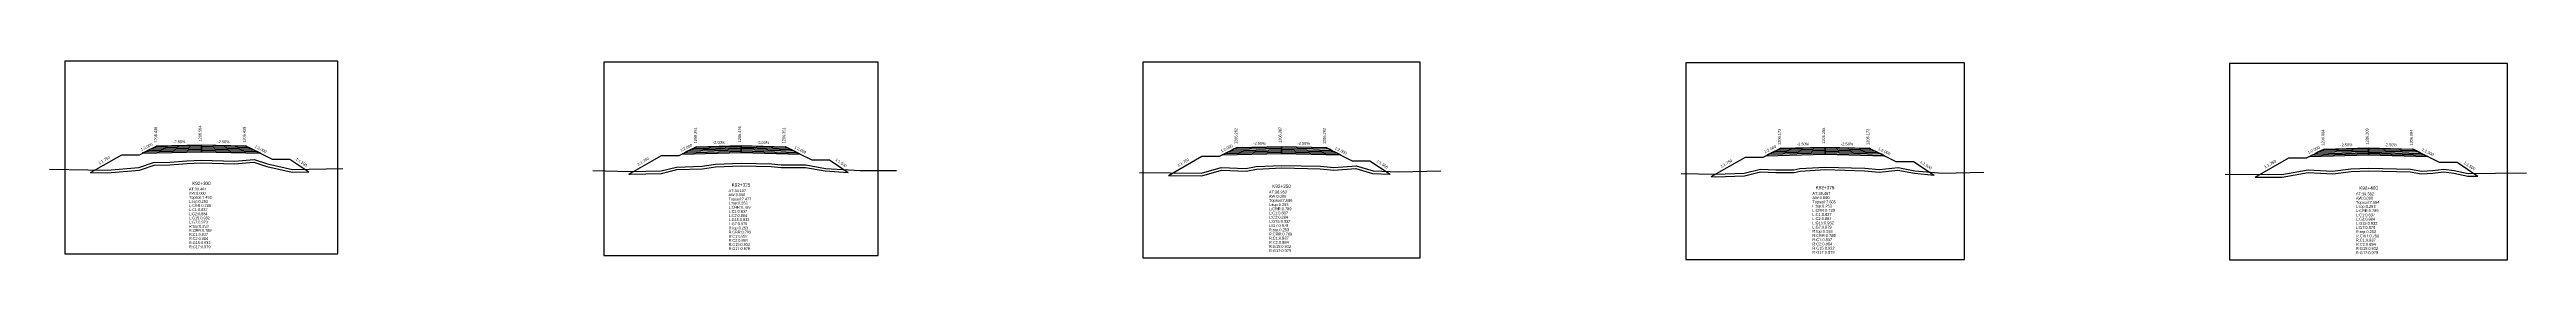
# Model space of a CAD drawing. Extents: x -7 to 78429, y 1189 to 1262.
# Drawn here: x 16239.6 to 16519.6, y 1193.5 to 1216 of the extents above; entities that cross this region are included whole.
import ezdxf
from ezdxf.enums import TextEntityAlignment as Align

# ---------------------------------------------------------------- set-up
doc = ezdxf.new("R2010")
doc.units = 0

msp = doc.modelspace()

# ---------------------------------------------------------------- linework, layer by layer
at = {"layer": 'A4_BORDER', "color": 7}
for points in [[(16241.292, 1194.214), (16272.159, 1194.214), (16272.159, 1216.039), (16241.292, 1216.039), (16241.292, 1194.214)], [(16302.227, 1194.007), (16333.232, 1194.007), (16333.232, 1215.929), (16302.227, 1215.929), (16302.227, 1194.007)], [(16363.16, 1193.76), (16394.504, 1193.76), (16394.504, 1215.923), (16363.16, 1215.923), (16363.16, 1193.76)], [(16424.519, 1193.568), (16456.024, 1193.568), (16456.024, 1215.845), (16424.519, 1215.845), (16424.519, 1193.568)], [(16485.993, 1193.529), (16517.444, 1193.529), (16517.444, 1215.767), (16485.993, 1215.767), (16485.993, 1193.529)]]:
    msp.add_lwpolyline(points, dxfattribs=at)
at = {"layer": 'CLEAR_GROUND', "color": 8}
for points in [[(16244.177, 1203.412), (16246.069, 1203.381), (16249.712, 1203.683), (16251.373, 1204.249), (16253.162, 1204.301), (16255.104, 1204.444), (16256.714, 1204.521), (16260.464, 1204.393), (16262.64, 1204.611), (16264.128, 1204.118), (16266.977, 1203.475), (16268.871, 1203.509)], [(16305.044, 1203.245), (16305.195, 1203.242), (16308.723, 1203.317), (16310.484, 1203.745), (16313.357, 1203.848), (16314.853, 1204.067), (16317.737, 1204.175), (16321.142, 1204.092), (16322.263, 1203.981), (16325.032, 1204.006), (16327.256, 1203.594), (16329.848, 1203.439)], [(16366.049, 1203.1), (16369.829, 1203.057), (16372.031, 1203.686), (16374.828, 1203.579), (16375.997, 1203.793), (16378.865, 1203.934), (16383.2, 1203.838), (16384.739, 1203.679), (16387.246, 1203.878), (16389.131, 1203.323), (16391.124, 1203.234)], [(16427.393, 1202.956), (16427.948, 1202.947), (16431.17, 1203.056), (16432.997, 1203.495), (16434.721, 1203.43), (16436.797, 1203.439), (16437.463, 1203.59), (16440.281, 1203.746), (16444.752, 1203.622), (16446.382, 1203.465), (16448.511, 1203.703), (16450.371, 1203.334), (16452.597, 1203.123)], [(16488.898, 1202.901), (16491.944, 1202.883), (16494.892, 1203.428), (16497.665, 1203.267), (16499.757, 1203.543), (16501.741, 1203.623), (16506.414, 1203.495), (16507.718, 1203.278), (16508.974, 1203.341), (16510.243, 1203.511), (16511.346, 1203.343), (16512.957, 1203.011), (16514.059, 1203.024)]]:
    msp.add_lwpolyline(points, dxfattribs=at)
at = {"layer": 'DESIGN_ROAD_TRIMMED', "color": 1}
for points in [[(16244.177, 1203.412), (16247.725, 1205.439), (16249.725, 1205.439), (16251.725, 1206.439), (16251.725, 1206.439), (16251.62, 1206.386), (16251.62, 1206.386), (16251.304, 1206.228), (16251.304, 1206.228), (16250.988, 1206.071), (16250.988, 1206.071), (16250.673, 1205.913), (16250.673, 1205.913), (16250.357, 1205.755), (16250.357, 1205.755), (16250.041, 1205.597), (16256.725, 1205.764), (16256.725, 1205.914), (16256.725, 1205.914), (16256.725, 1206.064), (16256.725, 1206.064), (16256.725, 1206.214), (16256.725, 1206.214), (16256.725, 1206.364), (16256.725, 1206.364), (16256.725, 1206.514), (16256.725, 1206.514), (16256.725, 1206.564), (16256.725, 1206.564), (16256.725, 1206.564), (16256.725, 1206.564), (16256.725, 1206.564), (16256.725, 1206.514), (16256.725, 1206.514), (16256.725, 1206.364), (16256.725, 1206.364), (16256.725, 1206.214), (16256.725, 1206.214), (16256.725, 1206.064), (16256.725, 1206.064), (16256.725, 1205.914), (16256.725, 1205.914), (16256.725, 1205.764), (16263.409, 1205.597), (16263.094, 1205.755), (16263.094, 1205.755), (16262.778, 1205.913), (16262.778, 1205.913), (16262.462, 1206.071), (16262.462, 1206.071), (16262.146, 1206.228), (16262.146, 1206.228), (16261.831, 1206.386), (16261.831, 1206.386), (16261.725, 1206.439), (16261.725, 1206.439), (16264.725, 1204.939), (16266.725, 1204.939), (16268.871, 1203.509)], [(16305.044, 1203.245), (16308.729, 1205.351), (16310.729, 1205.351), (16312.729, 1206.351), (16312.729, 1206.351), (16312.624, 1206.298), (16312.624, 1206.298), (16312.308, 1206.14), (16312.308, 1206.14), (16311.992, 1205.983), (16311.992, 1205.983), (16311.677, 1205.825), (16311.677, 1205.825), (16311.361, 1205.667), (16311.361, 1205.667), (16311.045, 1205.509), (16317.729, 1205.676), (16317.729, 1205.826), (16317.729, 1205.826), (16317.729, 1205.976), (16317.729, 1205.976), (16317.729, 1206.126), (16317.729, 1206.126), (16317.729, 1206.276), (16317.729, 1206.276), (16317.729, 1206.426), (16317.729, 1206.426), (16317.729, 1206.476), (16317.729, 1206.476), (16317.729, 1206.476), (16317.729, 1206.476), (16317.729, 1206.476), (16317.729, 1206.426), (16317.729, 1206.426), (16317.729, 1206.276), (16317.729, 1206.276), (16317.729, 1206.126), (16317.729, 1206.126), (16317.729, 1205.976), (16317.729, 1205.976), (16317.729, 1205.826), (16317.729, 1205.826), (16317.729, 1205.676), (16324.414, 1205.509), (16324.098, 1205.667), (16324.098, 1205.667), (16323.782, 1205.825), (16323.782, 1205.825), (16323.466, 1205.983), (16323.466, 1205.983), (16323.15, 1206.14), (16323.15, 1206.14), (16322.835, 1206.298), (16322.835, 1206.298), (16322.729, 1206.351), (16322.729, 1206.351), (16325.729, 1204.851), (16327.729, 1204.851), (16329.848, 1203.439)], [(16366.049, 1203.1), (16369.832, 1205.262), (16371.832, 1205.262), (16373.832, 1206.262), (16373.832, 1206.262), (16373.727, 1206.209), (16373.727, 1206.209), (16373.411, 1206.051), (16373.411, 1206.051), (16373.095, 1205.894), (16373.095, 1205.894), (16372.78, 1205.736), (16372.78, 1205.736), (16372.464, 1205.578), (16372.464, 1205.578), (16372.148, 1205.42), (16378.832, 1205.587), (16378.832, 1205.737), (16378.832, 1205.737), (16378.832, 1205.887), (16378.832, 1205.887), (16378.832, 1206.037), (16378.832, 1206.037), (16378.832, 1206.187), (16378.832, 1206.187), (16378.832, 1206.337), (16378.832, 1206.337), (16378.832, 1206.387), (16378.832, 1206.387), (16378.832, 1206.387), (16378.832, 1206.387), (16378.832, 1206.387), (16378.832, 1206.337), (16378.832, 1206.337), (16378.832, 1206.187), (16378.832, 1206.187), (16378.832, 1206.037), (16378.832, 1206.037), (16378.832, 1205.887), (16378.832, 1205.887), (16378.832, 1205.737), (16378.832, 1205.737), (16378.832, 1205.587), (16385.517, 1205.42), (16385.201, 1205.578), (16385.201, 1205.578), (16384.885, 1205.736), (16384.885, 1205.736), (16384.569, 1205.894), (16384.569, 1205.894), (16384.253, 1206.051), (16384.253, 1206.051), (16383.938, 1206.209), (16383.938, 1206.209), (16383.832, 1206.262), (16383.832, 1206.262), (16386.832, 1204.762), (16388.832, 1204.762), (16391.124, 1203.234)], [(16427.393, 1202.956), (16431.272, 1205.173), (16433.272, 1205.173), (16435.272, 1206.173), (16435.272, 1206.173), (16435.166, 1206.12), (16435.166, 1206.12), (16434.851, 1205.962), (16434.851, 1205.962), (16434.535, 1205.805), (16434.535, 1205.805), (16434.219, 1205.647), (16434.219, 1205.647), (16433.903, 1205.489), (16433.903, 1205.489), (16433.587, 1205.331), (16440.272, 1205.498), (16440.272, 1205.648), (16440.272, 1205.648), (16440.272, 1205.798), (16440.272, 1205.798), (16440.272, 1205.948), (16440.272, 1205.948), (16440.272, 1206.098), (16440.272, 1206.098), (16440.272, 1206.248), (16440.272, 1206.248), (16440.272, 1206.298), (16440.272, 1206.298), (16440.272, 1206.298), (16440.272, 1206.298), (16440.272, 1206.298), (16440.272, 1206.248), (16440.272, 1206.248), (16440.272, 1206.098), (16440.272, 1206.098), (16440.272, 1205.948), (16440.272, 1205.948), (16440.272, 1205.798), (16440.272, 1205.798), (16440.272, 1205.648), (16440.272, 1205.648), (16440.272, 1205.498), (16446.956, 1205.331), (16446.64, 1205.489), (16446.64, 1205.489), (16446.324, 1205.647), (16446.324, 1205.647), (16446.008, 1205.805), (16446.008, 1205.805), (16445.693, 1205.962), (16445.693, 1205.962), (16445.377, 1206.12), (16445.377, 1206.12), (16445.272, 1206.173), (16445.272, 1206.173), (16448.272, 1204.673), (16450.272, 1204.673), (16452.597, 1203.123)], [(16488.898, 1202.901), (16492.719, 1205.084), (16494.719, 1205.084), (16496.719, 1206.084), (16496.719, 1206.084), (16496.613, 1206.031), (16496.613, 1206.031), (16496.298, 1205.873), (16496.298, 1205.873), (16495.982, 1205.716), (16495.982, 1205.716), (16495.666, 1205.558), (16495.666, 1205.558), (16495.35, 1205.4), (16495.35, 1205.4), (16495.035, 1205.242), (16501.719, 1205.409), (16501.719, 1205.559), (16501.719, 1205.559), (16501.719, 1205.709), (16501.719, 1205.709), (16501.719, 1205.859), (16501.719, 1205.859), (16501.719, 1206.009), (16501.719, 1206.009), (16501.719, 1206.159), (16501.719, 1206.159), (16501.719, 1206.209), (16501.719, 1206.209), (16501.719, 1206.209), (16501.719, 1206.209), (16501.719, 1206.209), (16501.719, 1206.159), (16501.719, 1206.159), (16501.719, 1206.009), (16501.719, 1206.009), (16501.719, 1205.859), (16501.719, 1205.859), (16501.719, 1205.709), (16501.719, 1205.709), (16501.719, 1205.559), (16501.719, 1205.559), (16501.719, 1205.409), (16508.403, 1205.242), (16508.087, 1205.4), (16508.087, 1205.4), (16507.771, 1205.558), (16507.771, 1205.558), (16507.456, 1205.716), (16507.456, 1205.716), (16507.14, 1205.873), (16507.14, 1205.873), (16506.824, 1206.031), (16506.824, 1206.031), (16506.719, 1206.084), (16506.719, 1206.084), (16509.719, 1204.584), (16511.719, 1204.584), (16514.059, 1203.024)]]:
    msp.add_lwpolyline(points, dxfattribs=at)
at = {"layer": 'FINISHED_ROAD', "color": 2}
for points in [[(16247.725, 1205.439), (16249.725, 1205.439), (16251.725, 1206.439), (16251.725, 1206.439), (16256.725, 1206.564), (16261.725, 1206.439), (16261.725, 1206.439), (16264.725, 1204.939), (16266.725, 1204.939)], [(16308.729, 1205.351), (16310.729, 1205.351), (16312.729, 1206.351), (16312.729, 1206.351), (16317.729, 1206.476), (16322.729, 1206.351), (16322.729, 1206.351), (16325.729, 1204.851), (16327.729, 1204.851)], [(16369.832, 1205.262), (16371.832, 1205.262), (16373.832, 1206.262), (16373.832, 1206.262), (16378.832, 1206.387), (16383.832, 1206.262), (16383.832, 1206.262), (16386.832, 1204.762), (16388.832, 1204.762)], [(16431.272, 1205.173), (16433.272, 1205.173), (16435.272, 1206.173), (16435.272, 1206.173), (16440.272, 1206.298), (16445.272, 1206.173), (16445.272, 1206.173), (16448.272, 1204.673), (16450.272, 1204.673)], [(16492.719, 1205.084), (16494.719, 1205.084), (16496.719, 1206.084), (16496.719, 1206.084), (16501.719, 1206.209), (16506.719, 1206.084), (16506.719, 1206.084), (16509.719, 1204.584), (16511.719, 1204.584)]]:
    msp.add_lwpolyline(points, dxfattribs=at)
at = {"layer": 'LAYER_0', "color": 4}
for points in [[(16251.725, 1206.439), (16251.62, 1206.386), (16256.725, 1206.514), (16256.725, 1206.564)], [(16312.729, 1206.351), (16312.624, 1206.298), (16317.729, 1206.426), (16317.729, 1206.476)], [(16373.832, 1206.262), (16373.727, 1206.209), (16378.832, 1206.337), (16378.832, 1206.387)], [(16435.272, 1206.173), (16435.166, 1206.12), (16440.272, 1206.248), (16440.272, 1206.298)], [(16496.719, 1206.084), (16496.613, 1206.031), (16501.719, 1206.159), (16501.719, 1206.209)]]:
    msp.add_lwpolyline(points, dxfattribs=at)
at = {"layer": 'LAYER_1', "color": 4}
for points in [[(16251.62, 1206.386), (16251.304, 1206.228), (16256.725, 1206.364), (16256.725, 1206.514)], [(16312.624, 1206.298), (16312.308, 1206.14), (16317.729, 1206.276), (16317.729, 1206.426)], [(16373.727, 1206.209), (16373.411, 1206.051), (16378.832, 1206.187), (16378.832, 1206.337)], [(16435.166, 1206.12), (16434.851, 1205.962), (16440.272, 1206.098), (16440.272, 1206.248)], [(16496.613, 1206.031), (16496.298, 1205.873), (16501.719, 1206.009), (16501.719, 1206.159)]]:
    msp.add_lwpolyline(points, dxfattribs=at)
at = {"layer": 'LAYER_10', "color": 6}
for points in [[(16262.778, 1205.913), (16263.094, 1205.755), (16256.725, 1205.914), (16256.725, 1206.064)], [(16323.782, 1205.825), (16324.098, 1205.667), (16317.729, 1205.826), (16317.729, 1205.976)], [(16384.885, 1205.736), (16385.201, 1205.578), (16378.832, 1205.737), (16378.832, 1205.887)], [(16446.324, 1205.647), (16446.64, 1205.489), (16440.272, 1205.648), (16440.272, 1205.798)], [(16507.771, 1205.558), (16508.087, 1205.4), (16501.719, 1205.559), (16501.719, 1205.709)]]:
    msp.add_lwpolyline(points, dxfattribs=at)
at = {"layer": 'LAYER_11', "color": 6}
for points in [[(16263.094, 1205.755), (16263.409, 1205.597), (16256.725, 1205.764), (16256.725, 1205.914)], [(16324.098, 1205.667), (16324.414, 1205.509), (16317.729, 1205.676), (16317.729, 1205.826)], [(16385.201, 1205.578), (16385.517, 1205.42), (16378.832, 1205.587), (16378.832, 1205.737)], [(16446.64, 1205.489), (16446.956, 1205.331), (16440.272, 1205.498), (16440.272, 1205.648)], [(16508.087, 1205.4), (16508.403, 1205.242), (16501.719, 1205.409), (16501.719, 1205.559)]]:
    msp.add_lwpolyline(points, dxfattribs=at)
at = {"layer": 'LAYER_2', "color": 4}
for points in [[(16251.304, 1206.228), (16250.988, 1206.071), (16256.725, 1206.214), (16256.725, 1206.364)], [(16312.308, 1206.14), (16311.992, 1205.983), (16317.729, 1206.126), (16317.729, 1206.276)], [(16373.411, 1206.051), (16373.095, 1205.894), (16378.832, 1206.037), (16378.832, 1206.187)], [(16434.851, 1205.962), (16434.535, 1205.805), (16440.272, 1205.948), (16440.272, 1206.098)], [(16496.298, 1205.873), (16495.982, 1205.716), (16501.719, 1205.859), (16501.719, 1206.009)]]:
    msp.add_lwpolyline(points, dxfattribs=at)
at = {"layer": 'LAYER_3', "color": 4}
for points in [[(16250.988, 1206.071), (16250.673, 1205.913), (16256.725, 1206.064), (16256.725, 1206.214)], [(16311.992, 1205.983), (16311.677, 1205.825), (16317.729, 1205.976), (16317.729, 1206.126)], [(16373.095, 1205.894), (16372.78, 1205.736), (16378.832, 1205.887), (16378.832, 1206.037)], [(16434.535, 1205.805), (16434.219, 1205.647), (16440.272, 1205.798), (16440.272, 1205.948)], [(16495.982, 1205.716), (16495.666, 1205.558), (16501.719, 1205.709), (16501.719, 1205.859)]]:
    msp.add_lwpolyline(points, dxfattribs=at)
at = {"layer": 'LAYER_4', "color": 4}
for points in [[(16250.673, 1205.913), (16250.357, 1205.755), (16256.725, 1205.914), (16256.725, 1206.064)], [(16311.677, 1205.825), (16311.361, 1205.667), (16317.729, 1205.826), (16317.729, 1205.976)], [(16372.78, 1205.736), (16372.464, 1205.578), (16378.832, 1205.737), (16378.832, 1205.887)], [(16434.219, 1205.647), (16433.903, 1205.489), (16440.272, 1205.648), (16440.272, 1205.798)], [(16495.666, 1205.558), (16495.35, 1205.4), (16501.719, 1205.559), (16501.719, 1205.709)]]:
    msp.add_lwpolyline(points, dxfattribs=at)
at = {"layer": 'LAYER_5', "color": 4}
for points in [[(16250.357, 1205.755), (16250.041, 1205.597), (16256.725, 1205.764), (16256.725, 1205.914)], [(16311.361, 1205.667), (16311.045, 1205.509), (16317.729, 1205.676), (16317.729, 1205.826)], [(16372.464, 1205.578), (16372.148, 1205.42), (16378.832, 1205.587), (16378.832, 1205.737)], [(16433.903, 1205.489), (16433.587, 1205.331), (16440.272, 1205.498), (16440.272, 1205.648)], [(16495.35, 1205.4), (16495.035, 1205.242), (16501.719, 1205.409), (16501.719, 1205.559)]]:
    msp.add_lwpolyline(points, dxfattribs=at)
at = {"layer": 'LAYER_6', "color": 6}
for points in [[(16261.725, 1206.439), (16261.831, 1206.386), (16256.725, 1206.514), (16256.725, 1206.564)], [(16322.729, 1206.351), (16322.835, 1206.298), (16317.729, 1206.426), (16317.729, 1206.476)], [(16383.832, 1206.262), (16383.938, 1206.209), (16378.832, 1206.337), (16378.832, 1206.387)], [(16445.272, 1206.173), (16445.377, 1206.12), (16440.272, 1206.248), (16440.272, 1206.298)], [(16506.719, 1206.084), (16506.824, 1206.031), (16501.719, 1206.159), (16501.719, 1206.209)]]:
    msp.add_lwpolyline(points, dxfattribs=at)
at = {"layer": 'LAYER_7', "color": 6}
for points in [[(16261.831, 1206.386), (16262.146, 1206.228), (16256.725, 1206.364), (16256.725, 1206.514)], [(16322.835, 1206.298), (16323.15, 1206.14), (16317.729, 1206.276), (16317.729, 1206.426)], [(16383.938, 1206.209), (16384.253, 1206.051), (16378.832, 1206.187), (16378.832, 1206.337)], [(16445.377, 1206.12), (16445.693, 1205.962), (16440.272, 1206.098), (16440.272, 1206.248)], [(16506.824, 1206.031), (16507.14, 1205.873), (16501.719, 1206.009), (16501.719, 1206.159)]]:
    msp.add_lwpolyline(points, dxfattribs=at)
at = {"layer": 'LAYER_8', "color": 6}
for points in [[(16262.146, 1206.228), (16262.462, 1206.071), (16256.725, 1206.214), (16256.725, 1206.364)], [(16323.15, 1206.14), (16323.466, 1205.983), (16317.729, 1206.126), (16317.729, 1206.276)], [(16384.253, 1206.051), (16384.569, 1205.894), (16378.832, 1206.037), (16378.832, 1206.187)], [(16445.693, 1205.962), (16446.008, 1205.805), (16440.272, 1205.948), (16440.272, 1206.098)], [(16507.14, 1205.873), (16507.456, 1205.716), (16501.719, 1205.859), (16501.719, 1206.009)]]:
    msp.add_lwpolyline(points, dxfattribs=at)
at = {"layer": 'LAYER_9', "color": 6}
for points in [[(16262.462, 1206.071), (16262.778, 1205.913), (16256.725, 1206.064), (16256.725, 1206.214)], [(16323.466, 1205.983), (16323.782, 1205.825), (16317.729, 1205.976), (16317.729, 1206.126)], [(16384.569, 1205.894), (16384.885, 1205.736), (16378.832, 1205.887), (16378.832, 1206.037)], [(16446.008, 1205.805), (16446.324, 1205.647), (16440.272, 1205.798), (16440.272, 1205.948)], [(16507.456, 1205.716), (16507.771, 1205.558), (16501.719, 1205.709), (16501.719, 1205.859)]]:
    msp.add_lwpolyline(points, dxfattribs=at)
at = {"layer": 'NATURAL_GROUND', "color": 3}
for points in [[(16239.558, 1203.787), (16246.059, 1203.681), (16249.65, 1203.979), (16251.319, 1204.548), (16253.146, 1204.601), (16255.086, 1204.743), (16256.712, 1204.821), (16260.454, 1204.694), (16262.674, 1204.916), (16264.208, 1204.407), (16267.008, 1203.776), (16272.72, 1203.876)], [(16300.969, 1203.636), (16305.195, 1203.542), (16308.684, 1203.616), (16310.442, 1204.044), (16313.33, 1204.147), (16314.825, 1204.366), (16317.735, 1204.475), (16321.16, 1204.392), (16322.276, 1204.281), (16325.058, 1204.306), (16327.292, 1203.892), (16331.202, 1203.658), (16335.303, 1203.657)], [(16362.762, 1203.438), (16369.788, 1203.357), (16371.994, 1203.988), (16374.806, 1203.88), (16375.962, 1204.092), (16378.861, 1204.234), (16383.219, 1204.138), (16384.742, 1203.98), (16387.277, 1204.181), (16389.18, 1203.621), (16392.079, 1203.492), (16396.838, 1203.615)], [(16424.001, 1203.315), (16427.946, 1203.247), (16431.13, 1203.355), (16432.967, 1203.796), (16434.726, 1203.73), (16436.763, 1203.739), (16437.422, 1203.888), (16440.277, 1204.046), (16444.771, 1203.922), (16446.38, 1203.767), (16448.524, 1204.006), (16450.415, 1203.631), (16453.567, 1203.332), (16458.233, 1203.46)], [(16485.519, 1203.221), (16491.918, 1203.183), (16494.873, 1203.73), (16497.654, 1203.568), (16499.732, 1203.842), (16501.739, 1203.923), (16506.443, 1203.794), (16507.736, 1203.579), (16508.947, 1203.64), (16510.246, 1203.814), (16511.399, 1203.638), (16512.986, 1203.311), (16516.068, 1203.348), (16519.569, 1203.403)]]:
    msp.add_lwpolyline(points, dxfattribs=at)
at = {"layer": 'STRUCTURE_LEFT', "color": 4}
for points in [[(16251.725, 1206.439), (16251.62, 1206.386), (16251.62, 1206.386), (16251.304, 1206.228), (16251.304, 1206.228), (16250.988, 1206.071), (16250.988, 1206.071), (16250.673, 1205.913), (16250.673, 1205.913), (16250.357, 1205.755), (16250.357, 1205.755), (16250.041, 1205.597), (16256.725, 1205.764), (16256.725, 1205.914), (16256.725, 1205.914), (16256.725, 1206.064), (16256.725, 1206.064), (16256.725, 1206.214), (16256.725, 1206.214), (16256.725, 1206.364), (16256.725, 1206.364), (16256.725, 1206.514), (16256.725, 1206.514), (16256.725, 1206.564), (16256.725, 1206.564)], [(16312.729, 1206.351), (16312.624, 1206.298), (16312.624, 1206.298), (16312.308, 1206.14), (16312.308, 1206.14), (16311.992, 1205.983), (16311.992, 1205.983), (16311.677, 1205.825), (16311.677, 1205.825), (16311.361, 1205.667), (16311.361, 1205.667), (16311.045, 1205.509), (16317.729, 1205.676), (16317.729, 1205.826), (16317.729, 1205.826), (16317.729, 1205.976), (16317.729, 1205.976), (16317.729, 1206.126), (16317.729, 1206.126), (16317.729, 1206.276), (16317.729, 1206.276), (16317.729, 1206.426), (16317.729, 1206.426), (16317.729, 1206.476), (16317.729, 1206.476)], [(16373.832, 1206.262), (16373.727, 1206.209), (16373.727, 1206.209), (16373.411, 1206.051), (16373.411, 1206.051), (16373.095, 1205.894), (16373.095, 1205.894), (16372.78, 1205.736), (16372.78, 1205.736), (16372.464, 1205.578), (16372.464, 1205.578), (16372.148, 1205.42), (16378.832, 1205.587), (16378.832, 1205.737), (16378.832, 1205.737), (16378.832, 1205.887), (16378.832, 1205.887), (16378.832, 1206.037), (16378.832, 1206.037), (16378.832, 1206.187), (16378.832, 1206.187), (16378.832, 1206.337), (16378.832, 1206.337), (16378.832, 1206.387), (16378.832, 1206.387)], [(16435.272, 1206.173), (16435.166, 1206.12), (16435.166, 1206.12), (16434.851, 1205.962), (16434.851, 1205.962), (16434.535, 1205.805), (16434.535, 1205.805), (16434.219, 1205.647), (16434.219, 1205.647), (16433.903, 1205.489), (16433.903, 1205.489), (16433.587, 1205.331), (16440.272, 1205.498), (16440.272, 1205.648), (16440.272, 1205.648), (16440.272, 1205.798), (16440.272, 1205.798), (16440.272, 1205.948), (16440.272, 1205.948), (16440.272, 1206.098), (16440.272, 1206.098), (16440.272, 1206.248), (16440.272, 1206.248), (16440.272, 1206.298), (16440.272, 1206.298)], [(16496.719, 1206.084), (16496.613, 1206.031), (16496.613, 1206.031), (16496.298, 1205.873), (16496.298, 1205.873), (16495.982, 1205.716), (16495.982, 1205.716), (16495.666, 1205.558), (16495.666, 1205.558), (16495.35, 1205.4), (16495.35, 1205.4), (16495.035, 1205.242), (16501.719, 1205.409), (16501.719, 1205.559), (16501.719, 1205.559), (16501.719, 1205.709), (16501.719, 1205.709), (16501.719, 1205.859), (16501.719, 1205.859), (16501.719, 1206.009), (16501.719, 1206.009), (16501.719, 1206.159), (16501.719, 1206.159), (16501.719, 1206.209), (16501.719, 1206.209)]]:
    msp.add_lwpolyline(points, dxfattribs=at)
at = {"layer": 'STRUCTURE_RIGHT', "color": 6}
for points in [[(16256.725, 1206.564), (16256.725, 1206.564), (16256.725, 1206.514), (16256.725, 1206.514), (16256.725, 1206.364), (16256.725, 1206.364), (16256.725, 1206.214), (16256.725, 1206.214), (16256.725, 1206.064), (16256.725, 1206.064), (16256.725, 1205.914), (16256.725, 1205.914), (16256.725, 1205.764), (16263.409, 1205.597), (16263.094, 1205.755), (16263.094, 1205.755), (16262.778, 1205.913), (16262.778, 1205.913), (16262.462, 1206.071), (16262.462, 1206.071), (16262.146, 1206.228), (16262.146, 1206.228), (16261.831, 1206.386), (16261.831, 1206.386), (16261.725, 1206.439)], [(16317.729, 1206.476), (16317.729, 1206.476), (16317.729, 1206.426), (16317.729, 1206.426), (16317.729, 1206.276), (16317.729, 1206.276), (16317.729, 1206.126), (16317.729, 1206.126), (16317.729, 1205.976), (16317.729, 1205.976), (16317.729, 1205.826), (16317.729, 1205.826), (16317.729, 1205.676), (16324.414, 1205.509), (16324.098, 1205.667), (16324.098, 1205.667), (16323.782, 1205.825), (16323.782, 1205.825), (16323.466, 1205.983), (16323.466, 1205.983), (16323.15, 1206.14), (16323.15, 1206.14), (16322.835, 1206.298), (16322.835, 1206.298), (16322.729, 1206.351)], [(16378.832, 1206.387), (16378.832, 1206.387), (16378.832, 1206.337), (16378.832, 1206.337), (16378.832, 1206.187), (16378.832, 1206.187), (16378.832, 1206.037), (16378.832, 1206.037), (16378.832, 1205.887), (16378.832, 1205.887), (16378.832, 1205.737), (16378.832, 1205.737), (16378.832, 1205.587), (16385.517, 1205.42), (16385.201, 1205.578), (16385.201, 1205.578), (16384.885, 1205.736), (16384.885, 1205.736), (16384.569, 1205.894), (16384.569, 1205.894), (16384.253, 1206.051), (16384.253, 1206.051), (16383.938, 1206.209), (16383.938, 1206.209), (16383.832, 1206.262)], [(16440.272, 1206.298), (16440.272, 1206.298), (16440.272, 1206.248), (16440.272, 1206.248), (16440.272, 1206.098), (16440.272, 1206.098), (16440.272, 1205.948), (16440.272, 1205.948), (16440.272, 1205.798), (16440.272, 1205.798), (16440.272, 1205.648), (16440.272, 1205.648), (16440.272, 1205.498), (16446.956, 1205.331), (16446.64, 1205.489), (16446.64, 1205.489), (16446.324, 1205.647), (16446.324, 1205.647), (16446.008, 1205.805), (16446.008, 1205.805), (16445.693, 1205.962), (16445.693, 1205.962), (16445.377, 1206.12), (16445.377, 1206.12), (16445.272, 1206.173)], [(16501.719, 1206.209), (16501.719, 1206.209), (16501.719, 1206.159), (16501.719, 1206.159), (16501.719, 1206.009), (16501.719, 1206.009), (16501.719, 1205.859), (16501.719, 1205.859), (16501.719, 1205.709), (16501.719, 1205.709), (16501.719, 1205.559), (16501.719, 1205.559), (16501.719, 1205.409), (16508.403, 1205.242), (16508.087, 1205.4), (16508.087, 1205.4), (16507.771, 1205.558), (16507.771, 1205.558), (16507.456, 1205.716), (16507.456, 1205.716), (16507.14, 1205.873), (16507.14, 1205.873), (16506.824, 1206.031), (16506.824, 1206.031), (16506.719, 1206.084)]]:
    msp.add_lwpolyline(points, dxfattribs=at)

# ---------------------------------------------------------------- texts
at = {"layer": 'INFO_TEXT'}
for s, height, p in [('AT:30.461', 0.31, (16255.322, 1201.385)), ('AT:34.107', 0.31, (16316.32, 1201.21)), ('AT:36.953', 0.32, (16377.408, 1201.042)), ('AW:0.000', 0.31, (16255.322, 1200.917)), ('Topsoil:7.492', 0.31, (16255.322, 1200.45)), ('L:top:0.253', 0.31, (16255.322, 1199.982)), ('L:CRR:0.789', 0.31, (16255.322, 1199.514)), ('L:C1:0.837', 0.31, (16255.322, 1199.047)), ('L:C2:0.884', 0.31, (16255.322, 1198.579)), ('AW:0.000', 0.31, (16316.32, 1200.74)), ('Topsoil:7.477', 0.31, (16316.32, 1200.27)), ('L:top:0.253', 0.31, (16316.32, 1199.8)), ('L:CRR:0.789', 0.31, (16316.32, 1199.331)), ('L:C1:0.837', 0.31, (16316.32, 1198.861)), ('L:C2:0.884', 0.31, (16316.32, 1198.391)), ('AW:0.000', 0.32, (16377.408, 1200.567)), ('Topsoil:7.586', 0.32, (16377.408, 1200.092)), ('L:top:0.253', 0.32, (16377.408, 1199.617)), ('L:CRR:0.789', 0.32, (16377.408, 1199.143)), ('L:C1:0.837', 0.32, (16377.408, 1198.668)), ('L:C2:0.884', 0.32, (16377.408, 1198.193)), ('AT:38.467', 0.32, (16438.84, 1200.888)), ('AW:0.000', 0.32, (16438.84, 1200.411)), ('Topsoil:7.605', 0.32, (16438.84, 1199.933)), ('L:top:0.253', 0.32, (16438.84, 1199.456)), ('L:CRR:0.789', 0.32, (16438.84, 1198.979)), ('L:C1:0.837', 0.32, (16438.84, 1198.501)), ('AT:39.382', 0.32, (16500.289, 1200.836)), ('AW:0.000', 0.32, (16500.289, 1200.359)), ('Topsoil:7.594', 0.32, (16500.289, 1199.883)), ('L:top:0.253', 0.32, (16500.289, 1199.406)), ('L:CRR:0.789', 0.32, (16500.289, 1198.93)), ('L:C1:0.837', 0.32, (16500.289, 1198.453)), ('L:G15:0.932', 0.31, (16255.322, 1198.111)), ('L:G7:0.979', 0.31, (16255.322, 1197.644)), ('R:top:0.253', 0.31, (16255.322, 1197.176)), ('R:CRR:0.789', 0.31, (16255.322, 1196.708)), ('R:C1:0.837', 0.31, (16255.322, 1196.241)), ('R:C2:0.884', 0.31, (16255.322, 1195.773)), ('L:G15:0.932', 0.31, (16316.32, 1197.921)), ('L:G7:0.979', 0.31, (16316.32, 1197.451)), ('R:top:0.253', 0.31, (16316.32, 1196.982)), ('R:CRR:0.789', 0.31, (16316.32, 1196.512)), ('R:C1:0.837', 0.31, (16316.32, 1196.042)), ('R:C2:0.884', 0.31, (16316.32, 1195.572)), ('L:G15:0.932', 0.32, (16377.408, 1197.718)), ('L:G7:0.979', 0.32, (16377.408, 1197.243)), ('R:top:0.253', 0.32, (16377.408, 1196.768)), ('R:CRR:0.789', 0.32, (16377.408, 1196.293)), ('R:C1:0.837', 0.32, (16377.408, 1195.818)), ('R:C2:0.884', 0.32, (16377.408, 1195.343)), ('L:C2:0.884', 0.32, (16438.84, 1198.024)), ('L:G15:0.932', 0.32, (16438.84, 1197.546)), ('L:G7:0.979', 0.32, (16438.84, 1197.069)), ('R:top:0.253', 0.32, (16438.84, 1196.592)), ('R:CRR:0.789', 0.32, (16438.84, 1196.114)), ('R:C1:0.837', 0.32, (16438.84, 1195.637)), ('L:C2:0.884', 0.32, (16500.289, 1197.977)), ('L:G15:0.932', 0.32, (16500.289, 1197.5)), ('L:G7:0.979', 0.32, (16500.289, 1197.024)), ('R:top:0.253', 0.32, (16500.289, 1196.547)), ('R:CRR:0.789', 0.32, (16500.289, 1196.071)), ('R:C1:0.837', 0.32, (16500.289, 1195.594)), ('R:G15:0.932', 0.31, (16255.322, 1195.305)), ('R:G17:0.979', 0.31, (16255.322, 1194.838)), ('R:G15:0.932', 0.31, (16316.32, 1195.103)), ('R:G17:0.979', 0.31, (16316.32, 1194.633)), ('R:G15:0.932', 0.32, (16377.408, 1194.868)), ('R:G17:0.979', 0.32, (16377.408, 1194.393)), ('R:C2:0.884', 0.32, (16438.84, 1195.16)), ('R:G15:0.932', 0.32, (16438.84, 1194.682)), ('R:G17:0.979', 0.32, (16438.84, 1194.205)), ('R:C2:0.884', 0.32, (16500.289, 1195.118)), ('R:G15:0.932', 0.32, (16500.289, 1194.641)), ('R:G17:0.979', 0.32, (16500.289, 1194.165))]:
    msp.add_text(s, height=height, dxfattribs=at).set_placement(p)
at = {"layer": 'LEFT_TEXT_H'}
for s, height, p in [('1206.439', 0.312, (16251.725, 1206.813)), ('1206.351', 0.313, (16312.729, 1206.727)), ('1206.262', 0.317, (16373.832, 1206.642)), ('1206.173', 0.318, (16435.272, 1206.555)), ('1206.084', 0.318, (16496.719, 1206.465))]:
    msp.add_text(s, height=height, rotation=90, dxfattribs=at).set_placement(p)
at = {"layer": 'POINT_TEXT_H'}
for s, height, p in [('1206.564', 0.312, (16256.725, 1206.938)), ('1206.476', 0.313, (16317.729, 1206.852)), ('1206.387', 0.317, (16378.832, 1206.767)), ('1206.298', 0.318, (16440.272, 1206.68)), ('1206.209', 0.318, (16501.719, 1206.59))]:
    msp.add_text(s, height=height, rotation=90, dxfattribs=at).set_placement(p)
at = {"layer": 'RIGHT_TEXT_H'}
for s, height, p in [('1206.439', 0.312, (16261.725, 1206.813)), ('1206.351', 0.313, (16322.729, 1206.727)), ('1206.262', 0.317, (16383.832, 1206.642)), ('1206.173', 0.318, (16445.272, 1206.555)), ('1206.084', 0.318, (16506.719, 1206.465))]:
    msp.add_text(s, height=height, rotation=90, dxfattribs=at).set_placement(p)
at = {"layer": 'SLOPE_left'}
for s, height, rotation, p in [('1:1.750', 0.312, 29.745, (16245.859, 1204.588)), ('1:2.000', 0.312, 26.565, (16250.642, 1206.106)), ('1:1.750', 0.313, 29.745, (16306.794, 1204.461)), ('1:2.000', 0.313, 26.565, (16311.645, 1206.019)), ('1:1.750', 0.317, 29.745, (16367.846, 1204.346)), ('1:2.000', 0.317, 26.565, (16372.747, 1205.932)), ('1:1.750', 0.318, 29.745, (16429.237, 1204.231)), ('1:2.000', 0.318, 26.565, (16434.186, 1205.844)), ('1:1.750', 0.318, 29.745, (16490.714, 1204.158)), ('1:2.000', 0.318, 26.565, (16495.633, 1205.754))]:
    msp.add_text(s, height=height, rotation=rotation, dxfattribs=at).set_placement(p, align=Align.BOTTOM_CENTER)
at = {"layer": 'SLOPE_right'}
for s, height, rotation, p in [('1:2.000', 0.312, -26.565, (16263.309, 1205.856)), ('1:1.500', 0.312, -33.69, (16267.902, 1204.379)), ('1:2.000', 0.313, -26.565, (16324.313, 1205.769)), ('1:1.500', 0.313, -33.69, (16328.893, 1204.301)), ('1:2.000', 0.317, -26.565, (16385.417, 1205.682)), ('1:1.500', 0.317, -33.69, (16390.084, 1204.156)), ('1:2.000', 0.318, -26.565, (16446.857, 1205.594)), ('1:1.500', 0.318, -33.69, (16451.54, 1204.057)), ('1:2.000', 0.318, -26.565, (16508.304, 1205.504)), ('1:1.500', 0.318, -33.69, (16512.995, 1203.963))]:
    msp.add_text(s, height=height, rotation=rotation, dxfattribs=at).set_placement(p, align=Align.BOTTOM_CENTER)
at = {"layer": 'SLOPE_TEXT'}
for height, p in [(0.312, (16254.225, 1206.751)), (0.312, (16259.225, 1206.751)), (0.313, (16315.229, 1206.664)), (0.313, (16320.229, 1206.664)), (0.317, (16376.332, 1206.578)), (0.317, (16381.332, 1206.578)), (0.318, (16437.772, 1206.49)), (0.318, (16442.772, 1206.49)), (0.318, (16499.219, 1206.401)), (0.318, (16504.219, 1206.401))]:
    msp.add_text('-2.50%', height=height, dxfattribs=at).set_placement(p, align=Align.CENTER)
at = {"layer": 'STATION_TITLE'}
for s, height, p in [('K92+300', 0.374, (16256.725, 1202.009)), ('K92+325', 0.376, (16317.729, 1201.836)), ('K92+350', 0.38, (16378.832, 1201.675)), ('K92+375', 0.382, (16440.272, 1201.524)), ('K92+400', 0.381, (16501.719, 1201.471))]:
    msp.add_text(s, height=height, dxfattribs=at).set_placement(p, align=Align.CENTER)

doc.saveas('drawing.dxf')
